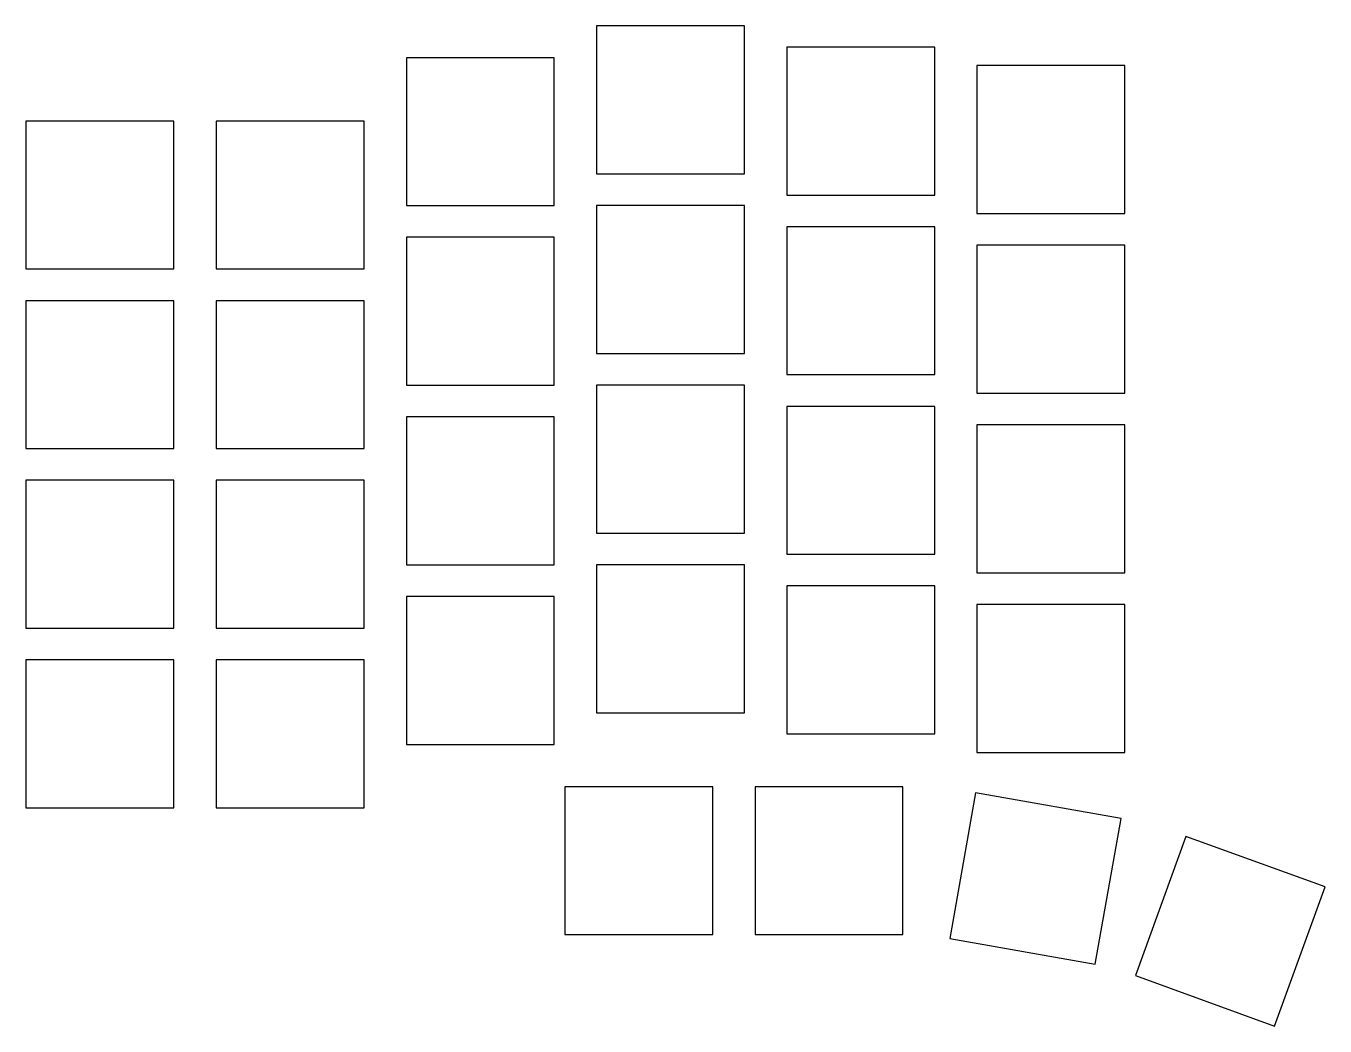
# Model space of a CAD drawing. Header units: millimetres. Extents: x 11 to 134, y -28 to 67.
import ezdxf

# ---------------------------------------------------------------- set-up
doc = ezdxf.new("R2010")
doc.units = ezdxf.units.MM

msp = doc.modelspace()

# ---------------------------------------------------------------- linework, layer by layer
for p, q in [((79, 67), (65, 67)), ((65, 67), (65, 53)), ((79, 53), (79, 67)), ((61, 64), (47, 64)), ((47, 64), (47, 50)), ((61, 50), (61, 64)), ((97, 65), (83, 65)), ((83, 65), (83, 51)), ((97, 51), (97, 65)), ((115, 63.25), (101, 63.25)), ((101, 63.25), (101, 49.25)), ((115, 49.25), (115, 63.25)), ((25, 58), (11, 58)), ((11, 58), (11, 44)), ((25, 44), (25, 58)), ((43, 58), (29, 58)), ((29, 58), (29, 44)), ((43, 44), (43, 58)), ((65, 53), (79, 53)), ((83, 51), (97, 51)), ((47, 50), (61, 50)), ((79, 50), (65, 50)), ((65, 50), (65, 36)), ((79, 36), (79, 50)), ((101, 49.25), (115, 49.25)), ((97, 48), (83, 48)), ((83, 48), (83, 34)), ((97, 34), (97, 48)), ((61, 47), (47, 47)), ((47, 47), (47, 33)), ((61, 33), (61, 47)), ((115, 46.25), (101, 46.25)), ((101, 46.25), (101, 32.25)), ((115, 32.25), (115, 46.25)), ((11, 44), (25, 44)), ((29, 44), (43, 44)), ((25, 41), (11, 41)), ((11, 41), (11, 27)), ((25, 27), (25, 41)), ((43, 41), (29, 41)), ((29, 41), (29, 27)), ((43, 27), (43, 41)), ((65, 36), (79, 36)), ((83, 34), (97, 34)), ((47, 33), (61, 33)), ((79, 33), (65, 33)), ((65, 33), (65, 19)), ((79, 19), (79, 33)), ((101, 32.25), (115, 32.25)), ((97, 31), (83, 31)), ((83, 31), (83, 17)), ((97, 17), (97, 31)), ((61, 30), (47, 30)), ((47, 30), (47, 16)), ((61, 16), (61, 30)), ((115, 29.25), (101, 29.25)), ((101, 29.25), (101, 15.25)), ((115, 15.25), (115, 29.25)), ((11, 27), (25, 27)), ((29, 27), (43, 27)), ((25, 24), (11, 24)), ((11, 24), (11, 10)), ((25, 10), (25, 24)), ((43, 24), (29, 24)), ((29, 24), (29, 10)), ((43, 10), (43, 24)), ((65, 19), (79, 19)), ((47, 16), (61, 16)), ((79, 16), (65, 16)), ((65, 16), (65, 2)), ((79, 2), (79, 16)), ((83, 17), (97, 17)), ((101, 15.25), (115, 15.25)), ((97, 14), (83, 14)), ((83, 14), (83, 0)), ((97, 0), (97, 14)), ((61, 13), (47, 13)), ((47, 13), (47, -1)), ((61, -1), (61, 13)), ((115, 12.25), (101, 12.25)), ((101, 12.25), (101, -1.75)), ((115, -1.75), (115, 12.25)), ((11, 10), (25, 10)), ((29, 10), (43, 10)), ((25, 7), (11, 7)), ((11, 7), (11, -7)), ((25, -7), (25, 7)), ((43, 7), (29, 7)), ((29, 7), (29, -7)), ((43, -7), (43, 7)), ((65, 2), (79, 2)), ((83, 0), (97, 0)), ((47, -1), (61, -1)), ((101, -1.75), (115, -1.75)), ((76, -5), (62, -5)), ((62, -5), (62, -19)), ((76, -19), (76, -5)), ((94, -5), (80, -5)), ((80, -5), (80, -19)), ((94, -19), (94, -5)), ((100.85, -5.59), (98.42, -19.38)), ((114.64, -8.02), (100.85, -5.59)), ((11, -7), (25, -7)), ((29, -7), (43, -7)), ((112.2, -21.81), (114.64, -8.02)), ((120.78, -9.71), (116, -22.86)), ((133.94, -14.49), (120.78, -9.71)), ((129.15, -27.65), (133.94, -14.49)), ((62, -19), (76, -19)), ((80, -19), (94, -19)), ((98.42, -19.38), (112.2, -21.81)), ((116, -22.86), (129.15, -27.65))]:
    msp.add_line(p, q)

doc.saveas('drawing.dxf')
